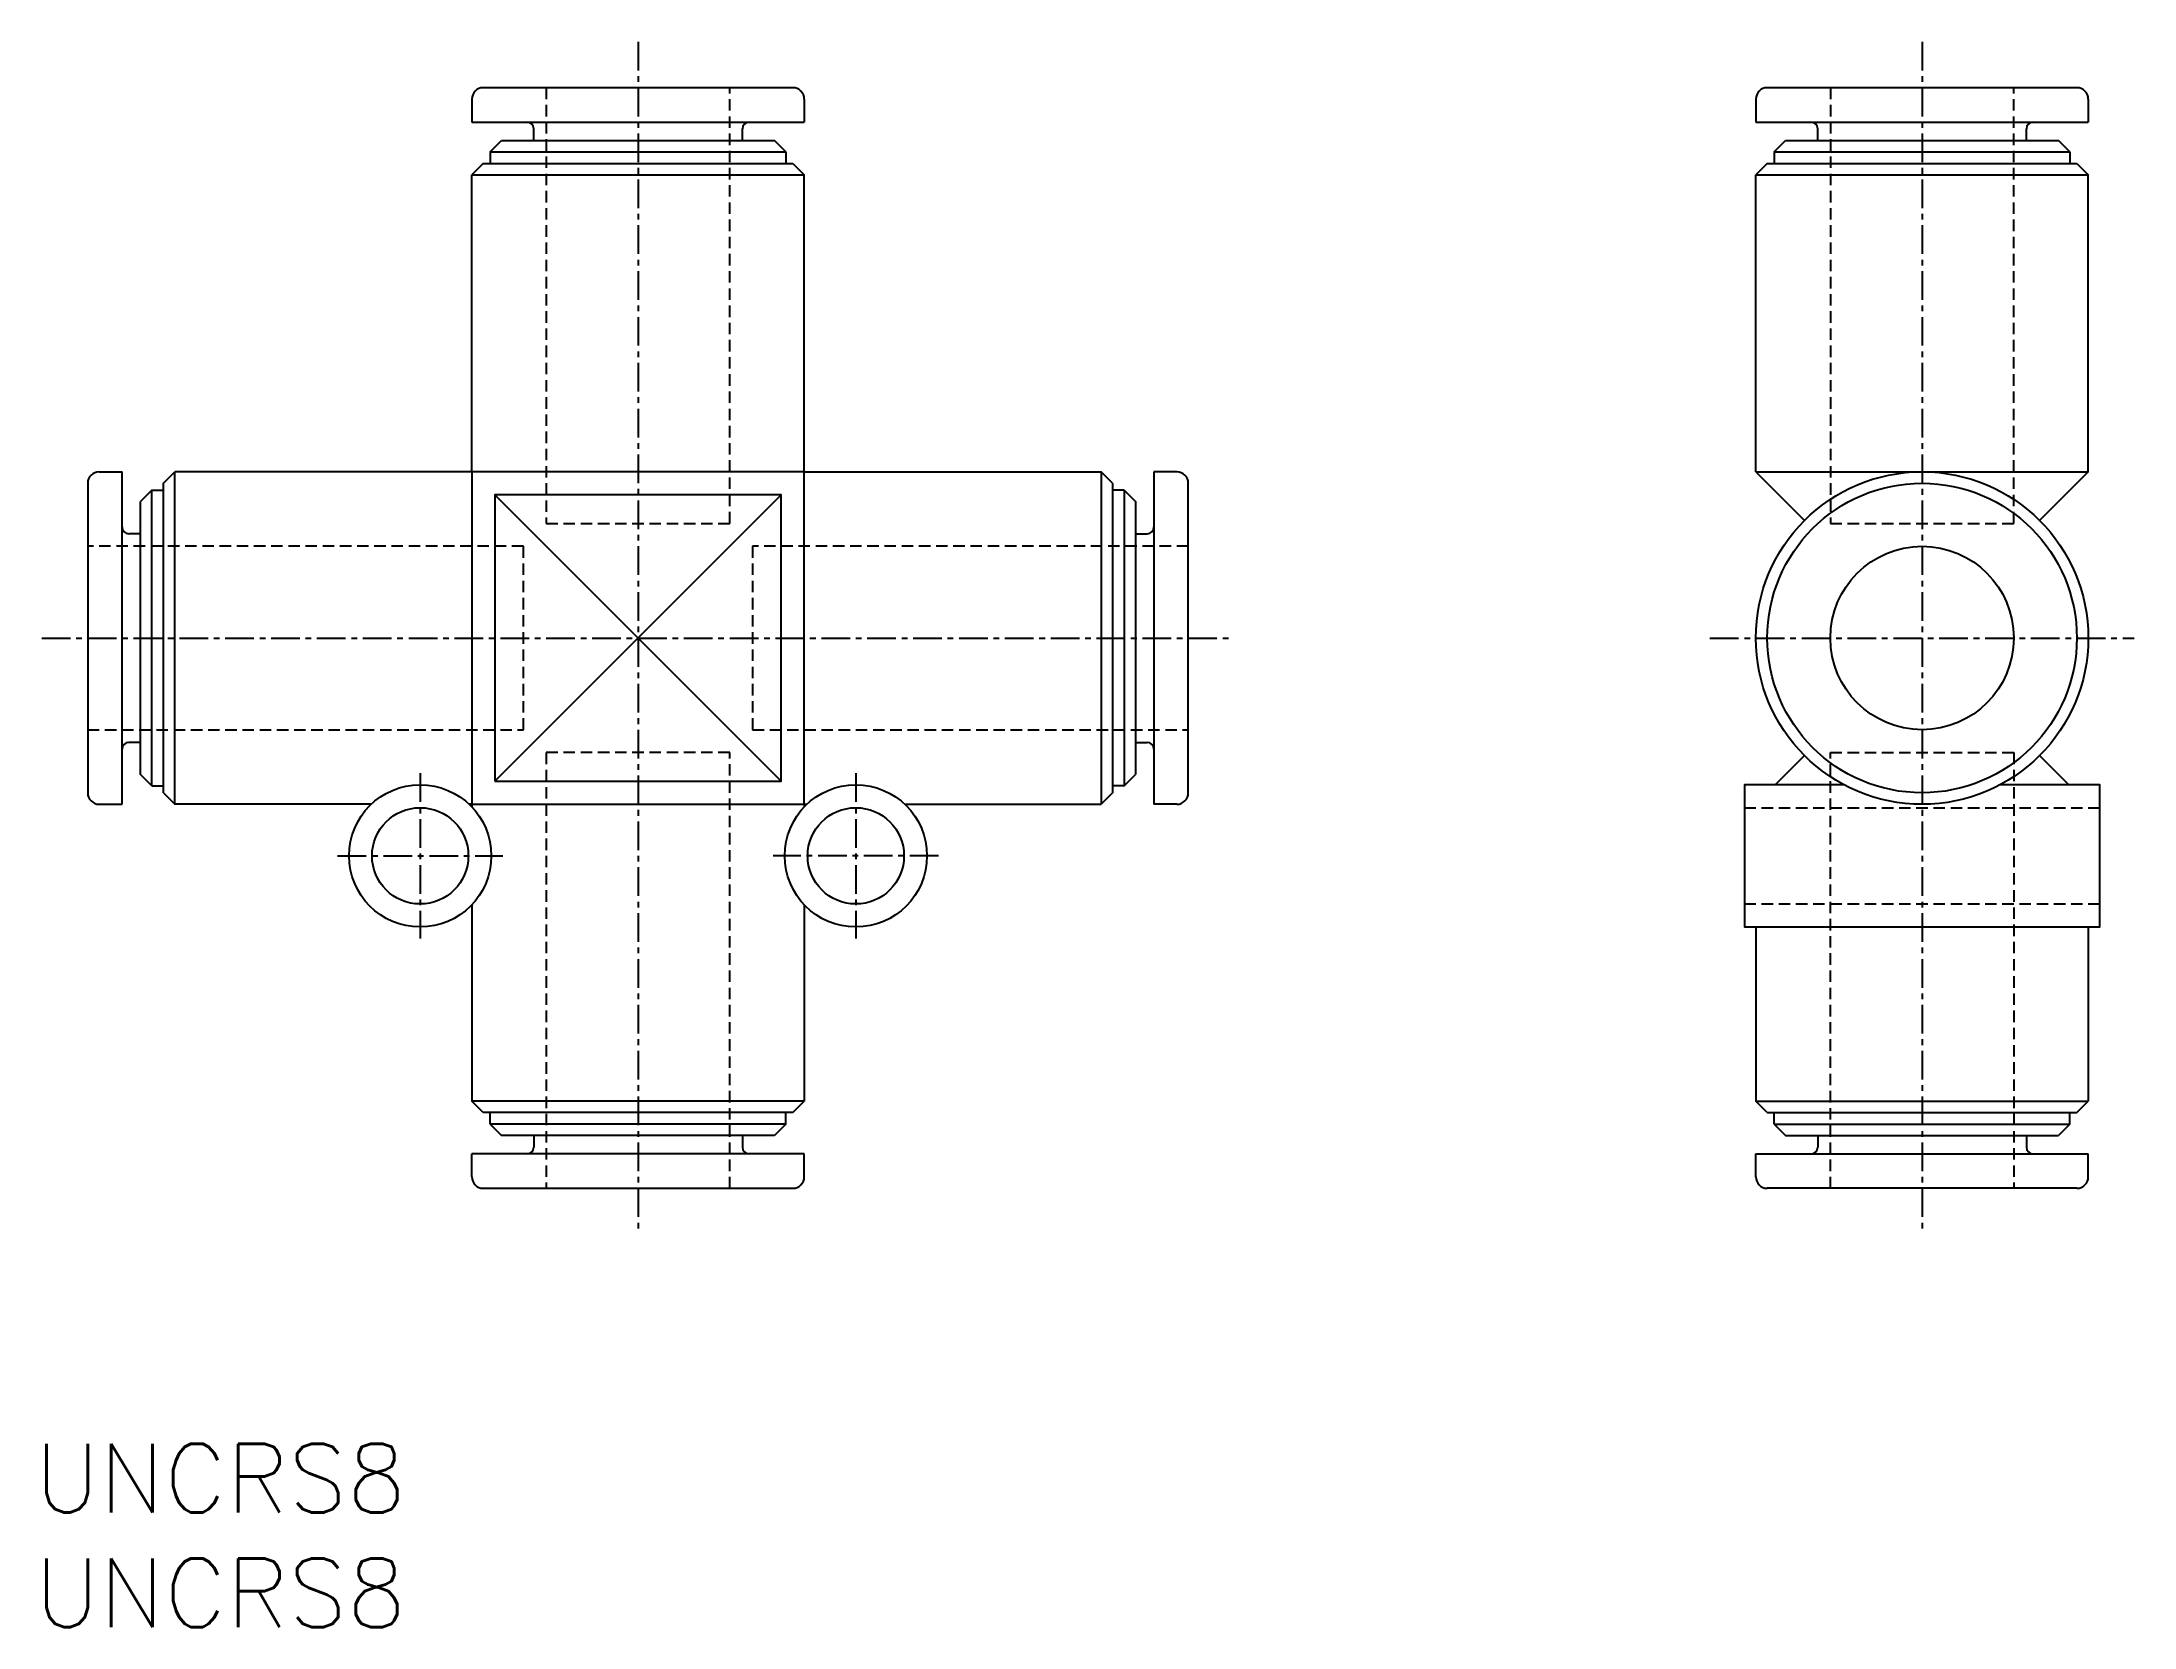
# Model space of a CAD drawing. Extents: x 102.5 to 193.7, y 61.9 to 131.
import ezdxf
from ezdxf.enums import TextEntityAlignment as Align

# ---------------------------------------------------------------- set-up
doc = ezdxf.new("R2010")
doc.units = 0
doc.linetypes.add('CENTER', pattern=[2, 1.25, -0.25, 0.25, -0.25])
doc.linetypes.add('DASHED', pattern=[0.75, 0.5, -0.25])
doc.layers.get('0').update_dxf_attribs({"linetype": 'CONTINUOUS'})
doc.layers.add('CENTER', color=1, linetype='CENTER')
doc.styles.get("Standard").update_dxf_attribs({"font": 'txt.shx', "bigfont": 'extfont.shx'})

msp = doc.modelspace()

# ---------------------------------------------------------------- linework, layer by layer
at = {"color": 7, "linetype": 'CONTINUOUS'}
for p, q in [((135.25, 129), (121.75, 129)), ((191.25, 129), (177.75, 129)), ((121.25, 128.5), (121.25, 127.5)), ((135.75, 128.5), (135.75, 127.5)), ((177.25, 128.5), (177.25, 127.5)), ((191.75, 128.5), (191.75, 127.5)), ((121.25, 127.5), (135.75, 127.5)), ((123.95, 126.7), (123.95, 127.2)), ((133.05, 126.7), (133.05, 127.2)), ((177.25, 127.5), (191.75, 127.5)), ((179.95, 126.7), (179.95, 127.2)), ((189.05, 126.7), (189.05, 127.2)), ((122.05, 126.2), (122.55, 126.7)), ((122.05, 126.2), (134.95, 126.2)), ((122.05, 126.2), (122.05, 125.7)), ((122.55, 126.7), (134.45, 126.7)), ((134.95, 126.2), (134.45, 126.7)), ((134.95, 126.2), (134.95, 125.7)), ((178.05, 126.2), (178.55, 126.7)), ((178.05, 126.2), (178.05, 125.7)), ((178.05, 126.2), (190.95, 126.2)), ((178.55, 126.7), (190.45, 126.7)), ((190.95, 126.2), (190.45, 126.7)), ((190.95, 126.2), (190.95, 125.7)), ((121.75, 125.7), (121.25, 125.2)), ((121.25, 125.2), (135.75, 125.2)), ((121.25, 112.25), (121.25, 125.2)), ((121.75, 125.7), (135.25, 125.7)), ((135.25, 125.7), (135.75, 125.2)), ((135.75, 112.25), (135.75, 125.2)), ((177.75, 125.7), (177.25, 125.2)), ((177.25, 125.2), (191.75, 125.2)), ((177.25, 112.25), (177.25, 125.2)), ((177.75, 125.7), (191.25, 125.7)), ((191.25, 125.7), (191.75, 125.2)), ((191.75, 112.25), (191.75, 125.2)), ((105, 112.25), (106, 112.25)), ((106, 97.75), (106, 112.25)), ((107.8, 111.75), (108.3, 112.25)), ((121.25, 112.25), (108.3, 112.25)), ((108.3, 97.75), (108.3, 112.25)), ((135.75, 112.25), (121.25, 112.25)), ((121.25, 112.25), (121.25, 97.75)), ((135.75, 97.75), (135.75, 112.25)), ((135.75, 112.25), (148.7, 112.25)), ((149.2, 111.75), (148.7, 112.25)), ((148.7, 112.25), (148.7, 97.75)), ((152, 112.25), (151, 112.25)), ((151, 112.25), (151, 97.75)), ((177.25, 112.25), (191.75, 112.25)), ((177.25, 112.25), (179.373, 110.127)), ((191.75, 112.25), (189.627, 110.127)), ((104.5, 111.75), (104.5, 98.25)), ((107.3, 111.45), (106.8, 110.95)), ((107.3, 111.45), (107.8, 111.45)), ((107.3, 98.55), (107.3, 111.45)), ((107.8, 98.25), (107.8, 111.75)), ((149.2, 111.75), (149.2, 98.25)), ((149.7, 111.45), (149.2, 111.45)), ((149.7, 111.45), (150.2, 110.95)), ((149.7, 111.45), (149.7, 98.55)), ((152.5, 98.25), (152.5, 111.75)), ((106.8, 99.05), (106.8, 110.95)), ((150.2, 110.95), (150.2, 99.05)), ((106.8, 109.55), (106.3, 109.55)), ((150.2, 109.55), (150.7, 109.55)), ((106.8, 100.45), (106.3, 100.45)), ((150.2, 100.45), (150.7, 100.45)), ((178.1, 98.6), (179.373, 99.873)), ((190.9, 98.6), (189.627, 99.873)), ((107.3, 98.55), (106.8, 99.05)), ((107.3, 98.55), (107.8, 98.55)), ((149.7, 98.55), (150.2, 99.05)), ((105, 97.75), (106, 97.75)), ((107.8, 98.25), (108.3, 97.75)), ((116.868, 97.75), (108.3, 97.75)), ((121.25, 97.75), (121.132, 97.75)), ((121.25, 97.75), (135.75, 97.75)), ((121.25, 97.75), (121.25, 97.632)), ((135.75, 97.75), (135.75, 97.632)), ((135.75, 97.75), (135.868, 97.75)), ((140.132, 97.75), (148.7, 97.75)), ((149.2, 98.25), (148.7, 97.75)), ((149.7, 98.55), (149.2, 98.55)), ((152, 97.75), (151, 97.75)), ((121.25, 93.368), (121.25, 84.8)), ((135.75, 93.368), (135.75, 84.8)), ((177.25, 92.4), (177.25, 84.8)), ((191.75, 92.4), (191.75, 84.8)), ((121.75, 84.3), (121.25, 84.8)), ((135.75, 84.8), (121.25, 84.8)), ((135.25, 84.3), (121.75, 84.3)), ((122.05, 83.8), (122.05, 84.3)), ((134.95, 83.8), (134.95, 84.3)), ((135.25, 84.3), (135.75, 84.8)), ((177.25, 84.8), (191.75, 84.8)), ((177.75, 84.3), (177.25, 84.8)), ((177.75, 84.3), (191.25, 84.3)), ((178.05, 83.8), (178.05, 84.3)), ((190.95, 83.8), (190.95, 84.3)), ((191.25, 84.3), (191.75, 84.8)), ((122.05, 83.8), (122.55, 83.3)), ((134.95, 83.8), (122.05, 83.8)), ((134.45, 83.3), (122.55, 83.3)), ((123.95, 83.3), (123.95, 82.8)), ((133.05, 83.3), (133.05, 82.8)), ((134.95, 83.8), (134.45, 83.3)), ((178.05, 83.8), (190.95, 83.8)), ((178.05, 83.8), (178.55, 83.3)), ((178.55, 83.3), (190.45, 83.3)), ((179.95, 83.3), (179.95, 82.8)), ((189.05, 83.3), (189.05, 82.8)), ((190.95, 83.8), (190.45, 83.3)), ((121.25, 81.5), (121.25, 82.5)), ((135.75, 82.5), (121.25, 82.5)), ((135.75, 81.5), (135.75, 82.5)), ((177.25, 82.5), (191.75, 82.5)), ((177.25, 81.5), (177.25, 82.5)), ((191.75, 81.5), (191.75, 82.5)), ((121.75, 81), (135.25, 81)), ((191.25, 81), (177.75, 81))]:
    msp.add_line(p, q, dxfattribs=at)
at = {"color": 3, "linetype": 'DASHED'}
for p, q in [((124.5, 129), (124.5, 110)), ((132.5, 110), (132.5, 129)), ((180.5, 129), (180.5, 110)), ((188.5, 110), (188.5, 129)), ((124.5, 110), (132.5, 110)), ((180.5, 110), (188.5, 110)), ((123.5, 109), (104.5, 109)), ((123.5, 101), (123.5, 109)), ((133.5, 109), (133.5, 101)), ((152.5, 109), (133.5, 109)), ((104.5, 101), (123.5, 101)), ((133.5, 101), (152.5, 101)), ((132.5, 100), (124.5, 100)), ((124.5, 100), (124.5, 81)), ((132.5, 81), (132.5, 100)), ((180.5, 81), (180.5, 100)), ((180.5, 100), (188.5, 100)), ((188.5, 100), (188.5, 81)), ((176.75, 97.6), (192.25, 97.6)), ((176.75, 93.4), (192.25, 93.4))]:
    msp.add_line(p, q, dxfattribs=at)
at = {"color": 3, "linetype": 'CONTINUOUS'}
for p, q in [((134.75, 111.25), (122.25, 98.75)), ((134.75, 98.75), (122.25, 111.25))]:
    msp.add_line(p, q, dxfattribs=at)
at = {"color": 7, "linetype": 'CONTINUOUS'}
msp.add_lwpolyline([(122.25, 98.75), (134.75, 98.75), (134.75, 111.25), (122.25, 111.25)], close=True, dxfattribs=at)
msp.add_lwpolyline([(181.094, 98.6), (176.75, 98.6), (176.75, 92.4), (192.25, 92.4), (192.25, 98.6), (187.906, 98.6)], dxfattribs=at)
for centre, radius in [((184.5, 105), 7.25), ((184.5, 105), 6.75), ((184.5, 105), 4), ((119, 95.5), 3.1), ((138, 95.5), 3.1), ((119, 95.5), 2.1), ((138, 95.5), 2.1)]:
    msp.add_circle(centre, radius, dxfattribs=at)
for centre, radius, start, end in [((121.75, 128.5), 0.5, 90, 180), ((135.25, 128.5), 0.5, 0, 90), ((177.75, 128.5), 0.5, 90, 180), ((191.25, 128.5), 0.5, 0, 90), ((123.65, 127.2), 0.3, 0, 90), ((133.35, 127.2), 0.3, 90, 180), ((179.65, 127.2), 0.3, 0, 90), ((189.35, 127.2), 0.3, 90, 180), ((105, 111.75), 0.5, 90, 180), ((152, 111.75), 0.5, 360, 90), ((106.3, 109.85), 0.3, 180, 270), ((150.7, 109.85), 0.3, 270, 360), ((106.3, 100.15), 0.3, 90, 180), ((150.7, 100.15), 0.3, 360, 90), ((105, 98.25), 0.5, 180, 270), ((152, 98.25), 0.5, 270, 360), ((123.65, 82.8), 0.3, 270, 0), ((133.35, 82.8), 0.3, 180, 270), ((179.65, 82.8), 0.3, 270, 0), ((189.35, 82.8), 0.3, 180, 270), ((121.75, 81.5), 0.5, 180, 270), ((135.25, 81.5), 0.5, 270, 0), ((177.75, 81.5), 0.5, 180, 270), ((191.25, 81.5), 0.5, 270, 0)]:
    msp.add_arc(centre, radius, start, end, dxfattribs=at)
at = {"layer": 'CENTER', "color": 1, "linetype": 'CENTER'}
for p, q in [((128.5, 131), (128.5, 79)), ((184.5, 131), (184.5, 79)), ((102.5, 105), (154.5, 105)), ((175.25, 105), (193.75, 105)), ((119, 99.1), (119, 91.9)), ((138, 99.1), (138, 91.9)), ((115.4, 95.5), (122.6, 95.5)), ((141.6, 95.5), (134.4, 95.5))]:
    msp.add_line(p, q, dxfattribs=at)

# ---------------------------------------------------------------- texts
at = {"color": 7, "linetype": 'CONTINUOUS'}
for p in [(102.186, 68.362), (102.186, 63.362)]:
    msp.add_text('UNCRS8', height=3, dxfattribs=at).set_placement(p, align=Align.MIDDLE_LEFT)

doc.saveas('drawing.dxf')
